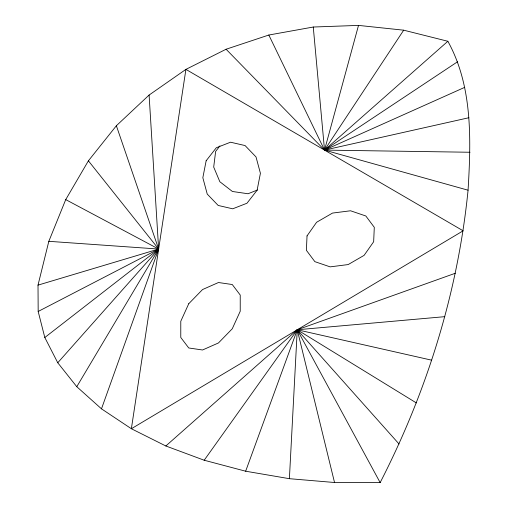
<?xml version="1.0" encoding="UTF-8"?>
<svg xmlns="http://www.w3.org/2000/svg" width="508" height="508" viewBox="0 0 508 508"><rect width="100%" height="100%" fill="white"/><g stroke="black" fill="none" stroke-linecap="round" stroke-linejoin="round"><path stroke-width="0.76" d="M468.065 190.202C471.049 140.316 472.853 86.373 447.859 41.269L403.682 30.182L358.515 25.4L313.265 27.026L268.827 35.027L226.092 49.238L185.915 69.38L149.098 95.053L116.37 125.736L88.398 160.82L65.729 199.606L48.825 241.319L38.011 285.128L38.176 311.461L44.806 337.515L57.76 362.763L76.778 386.696L101.486 408.838L131.369 428.733L165.837 445.98L204.191 460.235L245.656 471.214L289.395 478.688L334.531 482.505L380.155 482.6C426.885 391.605 457.905 292.119 468.065 190.202L324.529 150.095L226.092 49.238M289.395 478.688L297.256 329.768L455.32 273.253M469.989 152.254L324.529 150.095L358.515 25.4M101.486 408.838L158.642 249.053L149.098 95.053M245.656 471.214L297.256 329.768L444.767 316.668M76.778 386.696L158.642 249.053L116.37 125.736M268.827 35.027L324.529 150.095L403.682 30.182M204.191 460.235L297.256 329.768L431.686 360.185M219.913 145.898L215.633 151.467L213.697 167.069L219.837 181.718L232.41 191.484L248.05 193.758L257.486 189.967M57.76 362.763L158.642 249.053L88.398 160.82M313.265 27.026L324.529 150.095L447.859 41.269M165.837 445.98L297.256 329.768L416.338 402.914M44.806 337.515L158.642 249.053L65.729 199.606M468.878 117.729L324.529 150.095L457.695 61.671M38.176 311.461L158.642 249.053L48.825 241.319M324.529 150.095L464.75 87.332M38.011 285.128L158.642 249.053M334.531 482.505L297.256 329.768L399.047 443.998M297.256 329.768L380.155 482.6M307.029 235.909L306.394 250.323L314.858 261.652L330.149 266.865L348.171 264.566L364.096 255.365L373.659 241.738L374.294 227.324L365.836 215.989L350.545 210.776L332.524 213.074L316.592 222.275L307.029 235.909M185.915 69.38L131.369 428.733L463.144 230.81L185.915 69.38M206.146 160.782L202.838 177.724L207.239 194.081L218.18 205.454L232.721 208.807L246.971 203.232L257.105 190.233L260.413 173.285L256.013 156.934L245.072 145.561L230.53 142.208L216.287 147.777L206.146 160.782M188.741 303.74L180.778 321.278L180.778 337.471L188.741 347.974L202.54 349.987L218.465 342.951L232.264 328.771L240.227 311.233L240.227 295.04L232.264 284.531L218.465 282.524L202.54 289.554L188.741 303.74"/></g></svg>
